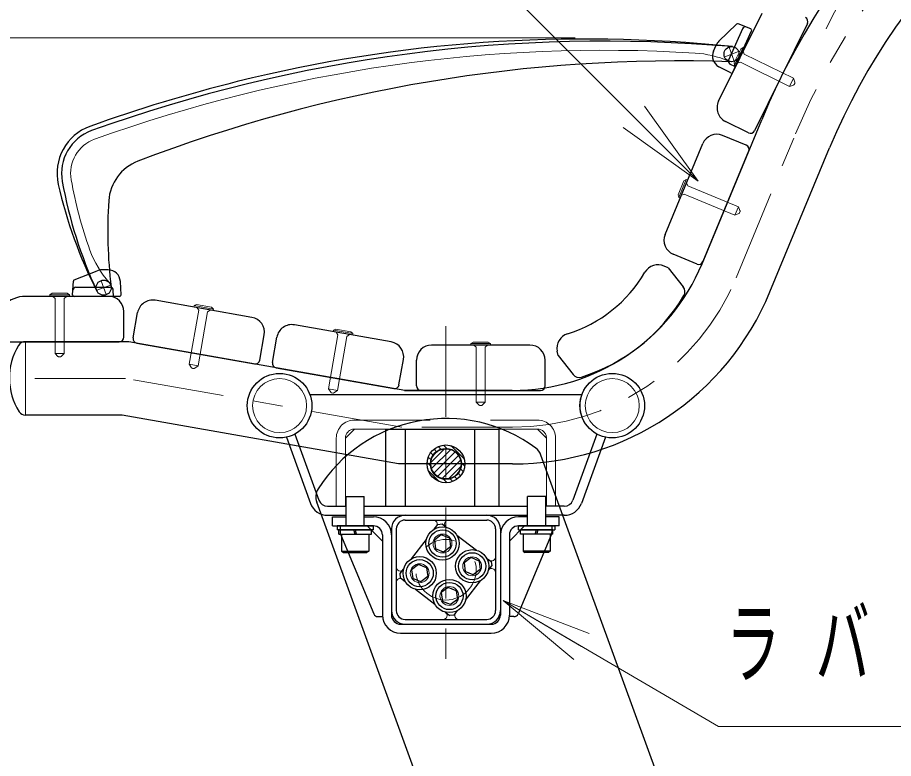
# Model space of a CAD drawing. Units: millimetres on the paper, scale 1:20. Extents: x -365 to 0, y 0 to 257.
# Drawn here: x -139.15 to -110.19, y 115.61 to 140.1 of the extents above; entities that cross this region are included whole.
import ezdxf

# ---------------------------------------------------------------- set-up
doc = ezdxf.new("R2010")
doc.units = ezdxf.units.MM
for name, pattern in [('USER1', [4.5, 2.5, -2]), ('USER2', [6, 3, -1, 1, -1]), ('USER3', [8, 3, -1, 1, -1, 1, -1])]:
    doc.linetypes.add(name, pattern=pattern)
doc.layers.add('LY_1', color=7, linetype='Continuous', lineweight=25)
doc.styles.add('ＭＳ ゴシック', font='')
doc.styles.get('ＭＳ ゴシック').set_extended_font_data('MS Gothic')

msp = doc.modelspace()

# ---------------------------------------------------------------- linework, layer by layer
at = {"layer": 'LY_1'}
for p, q in [((-115.969, 137.333), (-114.532, 140.248)), ((-113.032, 139.899), (-114.778, 136.356)), ((-115.372, 139.877), (-115.96, 139.313)), ((-115.174, 139.729), (-115.64, 138.694)), ((-115.492, 138.291), (-114.876, 139.659)), ((-114.904, 139.726), (-115.319, 139.887)), ((-116.137, 138.99), (-116.047, 139.189)), ((-115.561, 138.267), (-115.955, 138.47)), ((-115.41, 138.473), (-115.593, 138.563)), ((-116.514, 131.961), (-114.543, 136.719)), ((-114.979, 136.288), (-115.741, 136.664)), ((-115.055, 135.875), (-115.84, 136.2)), ((-117.737, 132.927), (-116.493, 135.93)), ((-114.974, 135.679), (-116.485, 132.03)), ((-114.269, 131.031), (-112.298, 135.789)), ((-116.681, 131.949), (-117.466, 132.274)), ((-137.271, 131.424), (-136.516, 131.729)), ((-136.149, 131.758), (-136.367, 131.758)), ((-137.326, 130.935), (-137.302, 131.38)), ((-135.726, 130.935), (-135.749, 131.379)), ((-137.218, 131.183), (-136.083, 131.183)), ((-135.976, 130.883), (-135.983, 131.086)), ((-136.134, 130.883), (-138.884, 130.883)), ((-135.776, 130.883), (-137.276, 130.883)), ((-131.398, 130.187), (-134.598, 130.752)), ((-135.634, 129.533), (-135.634, 130.383)), ((-135.325, 129.509), (-135.178, 130.346)), ((-126.794, 129.376), (-129.994, 129.94)), ((-131.14, 128.771), (-130.992, 129.608)), ((-130.721, 128.697), (-130.574, 129.534)), ((-139.734, 129.383), (-135.784, 129.383)), ((-135.472, 129.383), (-138.884, 129.383)), ((-126.34, 127.773), (-135.472, 129.383)), ((-135.203, 129.335), (-131.313, 128.649)), ((-122.207, 129.273), (-125.457, 129.273)), ((-126.536, 127.959), (-126.388, 128.796)), ((-125.957, 127.923), (-125.957, 128.773)), ((-121.707, 127.923), (-121.707, 128.773)), ((-130.599, 128.524), (-126.709, 127.838)), ((-126.351, 127.773), (-122.782, 127.773)), ((-122.792, 127.773), (-126.34, 127.773)), ((-125.807, 127.773), (-121.857, 127.773)), ((-129.483, 127.642), (-120.484, 127.642)), ((-135.684, 126.953), (-138.884, 126.953)), ((-126.553, 125.343), (-135.684, 126.953)), ((-126.984, 126.495), (-126.984, 123.945)), ((-126.984, 126.495), (-123.234, 126.495)), ((-126.334, 126.495), (-126.334, 123.945)), ((-124.034, 126.495), (-124.034, 123.945)), ((-123.234, 126.495), (-123.234, 123.945)), ((-122.782, 125.343), (-126.553, 125.343)), ((-128.284, 124.27), (-127.684, 124.27)), ((-128.284, 123.295), (-128.284, 124.27)), ((-127.684, 123.295), (-127.684, 124.27)), ((-121.684, 124.27), (-122.284, 124.27)), ((-122.284, 123.295), (-122.284, 124.27)), ((-121.684, 123.295), (-121.684, 124.27)), ((-127.384, 123.295), (-128.584, 123.295)), ((-128.584, 123.295), (-128.584, 123.17)), ((-127.384, 123.17), (-128.584, 123.17)), ((-128.521, 123.17), (-127.446, 123.17)), ((-128.521, 123.02), (-128.521, 123.17)), ((-127.989, 123.02), (-128.029, 123.17)), ((-127.939, 123.02), (-127.979, 123.17)), ((-127.446, 123.02), (-127.446, 123.17)), ((-127.384, 123.17), (-127.384, 123.295)), ((-122.584, 123.295), (-121.384, 123.295)), ((-122.584, 123.17), (-122.584, 123.295)), ((-122.584, 123.17), (-121.384, 123.17)), ((-121.446, 123.17), (-122.521, 123.17)), ((-122.521, 123.02), (-122.521, 123.17)), ((-122.029, 123.02), (-121.989, 123.17)), ((-121.979, 123.02), (-121.939, 123.17)), ((-121.446, 123.02), (-121.446, 123.17)), ((-121.384, 123.295), (-121.384, 123.17)), ((-128.521, 123.02), (-127.446, 123.02)), ((-128.434, 123.02), (-128.434, 122.455)), ((-128.434, 123.02), (-127.534, 123.02)), ((-127.534, 123.02), (-127.534, 122.455)), ((-121.446, 123.02), (-122.521, 123.02)), ((-122.434, 123.02), (-122.434, 122.455)), ((-121.534, 123.02), (-122.434, 123.02)), ((-121.534, 123.02), (-121.534, 122.455)), ((-128.434, 122.455), (-127.534, 122.455)), ((-128.434, 122.455), (-128.373, 122.42)), ((-128.373, 122.42), (-127.594, 122.42)), ((-127.534, 122.455), (-127.594, 122.42)), ((-122.434, 122.455), (-122.373, 122.42)), ((-121.534, 122.455), (-122.434, 122.455)), ((-121.594, 122.42), (-122.373, 122.42)), ((-121.534, 122.455), (-121.594, 122.42))]:
    msp.add_line(p, q, dxfattribs=at)
at = {"layer": 'LY_1', "lineweight": 13}
for p, q in [((-120.71, 139.428), (-150.884, 139.428)), ((-115.45, 138.611), (-115.229, 139.059)), ((-115.439, 138.521), (-115.151, 139.104)), ((-115.151, 139.104), (-115.229, 139.059)), ((-115.151, 139.104), (-115.107, 139.082)), ((-115.451, 138.611), (-115.439, 138.521)), ((-115.439, 138.521), (-115.394, 138.499)), ((-118.416, 137.166), (-116.648, 134.691)), ((-116.648, 134.691), (-118.77, 136.812)), ((-116.648, 134.691), (-119.123, 136.459)), ((-117.303, 134.236), (-117.112, 134.698)), ((-117.286, 134.147), (-117.037, 134.748)), ((-117.037, 134.748), (-117.112, 134.698)), ((-117.037, 134.748), (-116.991, 134.729)), ((-117.303, 134.236), (-117.286, 134.147)), ((-117.286, 134.147), (-117.24, 134.128)), ((-138.084, 130.933), (-138.009, 130.983)), ((-137.434, 130.933), (-138.084, 130.933)), ((-138.084, 130.933), (-138.084, 130.883)), ((-137.509, 130.983), (-138.009, 130.983)), ((-137.509, 130.983), (-137.434, 130.933)), ((-137.434, 130.933), (-137.434, 130.883)), ((-133.309, 130.575), (-133.318, 130.526)), ((-133.309, 130.575), (-133.227, 130.612)), ((-132.669, 130.462), (-133.309, 130.575)), ((-132.734, 130.525), (-133.227, 130.612)), ((-132.734, 130.525), (-132.669, 130.462)), ((-132.669, 130.462), (-132.678, 130.413)), ((-128.705, 129.764), (-128.714, 129.714)), ((-128.705, 129.764), (-128.623, 129.8)), ((-128.065, 129.651), (-128.705, 129.764)), ((-128.13, 129.713), (-128.623, 129.8)), ((-128.13, 129.713), (-128.065, 129.651)), ((-128.065, 129.651), (-128.074, 129.601)), ((-124.157, 129.323), (-124.082, 129.373)), ((-124.157, 129.323), (-124.157, 129.273)), ((-123.507, 129.323), (-124.157, 129.323)), ((-123.582, 129.373), (-124.082, 129.373)), ((-123.582, 129.373), (-123.507, 129.323)), ((-123.507, 129.323), (-123.507, 129.273)), ((-125.404, 125.633), (-125.487, 125.715)), ((-125.482, 125.388), (-125.027, 125.843)), ((-125.458, 125.187), (-124.826, 125.819)), ((-125.38, 125.04), (-124.679, 125.741)), ((-125.295, 125.748), (-125.377, 125.83)), ((-125.149, 125.827), (-125.238, 125.915)), ((-124.952, 125.854), (-125.063, 125.965)), ((-124.38, 125.507), (-124.822, 125.948)), ((-125.476, 125.479), (-125.566, 125.57)), ((-125.265, 124.931), (-124.57, 125.626)), ((-125.11, 124.861), (-124.5, 125.471)), ((-125.488, 125.267), (-125.607, 125.387)), ((-124.894, 124.853), (-124.492, 125.255)), ((-124.413, 125.09), (-124.501, 125.179)), ((-124.364, 125.266), (-124.475, 125.377)), ((-125.205, 124.76), (-125.568, 125.123)), ((-124.942, 124.721), (-125.061, 124.84)), ((-124.758, 124.762), (-124.849, 124.853)), ((-124.613, 124.841), (-124.695, 124.924)), ((-124.498, 124.951), (-124.58, 125.033)), ((-127.684, 124.27), (-127.684, 123.945)), ((-121.684, 123.945), (-121.684, 124.27)), ((-120.75, 118.88), (-123.088, 120.824)), ((-123.088, 120.824), (-120.245, 119.743)), ((-123.088, 120.824), (-120.498, 119.311))]:
    msp.add_line(p, q, dxfattribs=at)
at = {"layer": 'LY_1', "linetype": 'USER2', "lineweight": 13}
for p, q in [((-115.454, 138.66), (-115.623, 139.115)), ((-115.766, 138.803), (-115.311, 138.972)), ((-115.391, 131.496), (-113.421, 136.254)), ((-136.528, 131.086), (-136.073, 131.255)), ((-136.216, 130.943), (-136.385, 131.398)), ((-124.984, 129.899), (-124.984, 118.224)), ((-135.578, 128.168), (-139.418, 128.168)), ((-126.446, 126.558), (-135.578, 128.168)), ((-122.782, 126.558), (-126.446, 126.558))]:
    msp.add_line(p, q, dxfattribs=at)
at = {"layer": 'LY_1', "linetype": 'USER1', "lineweight": 13}
for p, q in [((-115.151, 138.993), (-115.117, 138.892)), ((-115.117, 138.892), (-113.491, 138.091)), ((-115.35, 138.589), (-115.249, 138.623)), ((-115.249, 138.623), (-113.624, 137.822)), ((-113.491, 138.091), (-113.624, 137.822)), ((-113.491, 138.091), (-113.446, 137.96)), ((-113.464, 137.891), (-113.449, 137.922)), ((-113.493, 137.866), (-113.624, 137.822)), ((-117.029, 134.636), (-116.988, 134.538)), ((-116.988, 134.538), (-115.314, 133.845)), ((-117.201, 134.221), (-117.103, 134.261)), ((-117.103, 134.261), (-115.429, 133.568)), ((-115.314, 133.845), (-115.429, 133.568)), ((-115.314, 133.845), (-115.261, 133.717)), ((-115.301, 133.621), (-115.429, 133.568)), ((-115.274, 133.648), (-115.261, 133.679)), ((-137.984, 130.883), (-137.909, 130.808)), ((-137.909, 130.808), (-137.909, 128.995)), ((-137.534, 130.883), (-137.609, 130.808)), ((-137.609, 130.808), (-137.609, 128.995)), ((-133.159, 130.422), (-133.473, 128.637)), ((-133.22, 130.509), (-133.159, 130.422)), ((-132.863, 130.37), (-133.178, 128.585)), ((-132.776, 130.431), (-132.863, 130.37)), ((-128.555, 129.61), (-128.869, 127.825)), ((-128.616, 129.697), (-128.555, 129.61)), ((-128.259, 129.558), (-128.574, 127.773)), ((-128.172, 129.619), (-128.259, 129.558)), ((-124.057, 129.273), (-123.982, 129.198)), ((-123.982, 129.198), (-123.982, 127.385)), ((-123.607, 129.273), (-123.682, 129.198)), ((-123.682, 129.198), (-123.682, 127.385)), ((-137.909, 128.995), (-137.609, 128.995)), ((-137.909, 128.995), (-137.811, 128.897)), ((-137.707, 128.897), (-137.609, 128.995)), ((-137.742, 128.883), (-137.775, 128.883)), ((-133.473, 128.637), (-133.394, 128.524)), ((-133.473, 128.637), (-133.178, 128.585)), ((-133.329, 128.497), (-133.362, 128.503)), ((-133.291, 128.505), (-133.178, 128.585)), ((-128.869, 127.825), (-128.79, 127.712)), ((-128.869, 127.825), (-128.574, 127.773)), ((-128.687, 127.694), (-128.574, 127.773)), ((-128.725, 127.685), (-128.758, 127.691)), ((-123.982, 127.385), (-123.884, 127.287)), ((-123.982, 127.385), (-123.682, 127.385)), ((-123.815, 127.273), (-123.849, 127.273)), ((-123.78, 127.287), (-123.682, 127.385)), ((-128.009, 126.795), (-121.959, 126.795)), ((-128.609, 126.195), (-128.609, 123.945)), ((-128.309, 126.195), (-128.309, 123.945)), ((-121.659, 126.195), (-121.659, 123.945)), ((-121.359, 126.195), (-121.359, 123.945))]:
    msp.add_line(p, q, dxfattribs=at)
at = {"layer": 'LY_1', "color": 21}
for p, q in [((-117.633, 131.82), (-117.766, 131.88)), ((-117.633, 131.82), (-117.136, 131.194)), ((-121.273, 128.925), (-121.302, 129.068)), ((-121.273, 128.925), (-120.775, 128.299))]:
    msp.add_line(p, q, dxfattribs=at)
at = {"layer": 'LY_1', "linetype": 'USER3', "lineweight": 13}
msp.add_line((-138.884, 126.953), (-138.884, 129.382), dxfattribs=at)
at = {"layer": 'LY_1', "color": 131}
for p, q in [((-129.977, 126.33), (-129.181, 124.142)), ((-119.99, 126.33), (-120.787, 124.142)), ((-130.258, 126.226), (-129.462, 124.039)), ((-119.709, 126.226), (-120.505, 124.039)), ((-128.899, 123.945), (-128.284, 123.945)), ((-127.684, 123.945), (-122.284, 123.945)), ((-121.069, 123.945), (-121.684, 123.945)), ((-128.899, 123.645), (-128.284, 123.645)), ((-127.684, 123.645), (-122.284, 123.645)), ((-126.334, 123.485), (-123.634, 123.485)), ((-121.069, 123.645), (-121.684, 123.645)), ((-126.784, 123.195), (-126.784, 120.345)), ((-126.624, 123.195), (-126.624, 120.495)), ((-125.369, 123.191), (-125.252, 123.343)), ((-125.252, 123.343), (-125.112, 123.361)), ((-125.112, 123.361), (-124.96, 123.245)), ((-123.344, 123.195), (-123.344, 120.495)), ((-123.184, 123.195), (-123.184, 120.345)), ((-126.122, 122.209), (-125.63, 122.85)), ((-125.136, 122.998), (-125.365, 122.823)), ((-125.365, 122.823), (-125.327, 122.536)), ((-124.869, 122.888), (-125.136, 122.998)), ((-124.869, 122.888), (-124.831, 122.602)), ((-124.619, 122.983), (-123.978, 122.491)), ((-125.06, 122.426), (-125.327, 122.536)), ((-124.831, 122.602), (-125.06, 122.426)), ((-124.154, 122.245), (-124.383, 122.069)), ((-123.887, 122.134), (-124.154, 122.245)), ((-123.637, 122.23), (-123.486, 122.113)), ((-125.889, 122.017), (-126.118, 121.841)), ((-125.622, 121.906), (-125.889, 122.017)), ((-124.383, 122.069), (-124.345, 121.783)), ((-123.887, 122.134), (-123.849, 121.848)), ((-123.584, 121.821), (-123.467, 121.973)), ((-123.486, 122.113), (-123.467, 121.973)), ((-126.5, 121.716), (-126.384, 121.868)), ((-126.482, 121.576), (-126.5, 121.716)), ((-126.118, 121.841), (-126.08, 121.555)), ((-125.622, 121.906), (-125.585, 121.62)), ((-124.078, 121.673), (-124.345, 121.783)), ((-123.849, 121.848), (-124.078, 121.673)), ((-126.482, 121.576), (-126.33, 121.459)), ((-125.814, 121.444), (-126.08, 121.555)), ((-125.585, 121.62), (-125.814, 121.444)), ((-124.337, 120.839), (-123.845, 121.48)), ((-125.989, 121.198), (-125.348, 120.706)), ((-124.907, 121.263), (-125.136, 121.088)), ((-125.136, 121.088), (-125.099, 120.801)), ((-124.64, 121.153), (-124.907, 121.263)), ((-124.64, 121.153), (-124.603, 120.867)), ((-124.832, 120.691), (-125.099, 120.801)), ((-124.603, 120.867), (-124.832, 120.691)), ((-124.715, 120.347), (-124.599, 120.498)), ((-126.334, 120.205), (-123.634, 120.205)), ((-125.007, 120.445), (-124.855, 120.328)), ((-124.715, 120.347), (-124.855, 120.328))]:
    msp.add_line(p, q, dxfattribs=at)
at = {"layer": 'LY_1', "color": 131, "linetype": 'USER1', "lineweight": 13}
for p, q in [((-128.009, 126.495), (-128.309, 126.195)), ((-128.009, 126.495), (-121.959, 126.495)), ((-121.959, 126.495), (-121.659, 126.195))]:
    msp.add_line(p, q, dxfattribs=at)
at = {"layer": 'LY_1', "color": 2}
for p, q in [((-114.519, 105.52), (-121.841, 125.636)), ((-122.501, 105.52), (-129.256, 124.08))]:
    msp.add_line(p, q, dxfattribs=at)
at = {"layer": 'LY_1', "color": 4}
for p, q in [((-128.734, 123.595), (-128.284, 123.595)), ((-128.734, 123.295), (-128.734, 123.595)), ((-127.684, 123.595), (-127.384, 123.595)), ((-122.284, 123.595), (-122.584, 123.595)), ((-121.234, 123.595), (-121.684, 123.595)), ((-121.234, 123.295), (-121.234, 123.595)), ((-128.734, 123.295), (-127.384, 123.295)), ((-128.484, 123.295), (-128.484, 123.075)), ((-127.584, 123.295), (-127.084, 122.795)), ((-122.384, 123.295), (-122.884, 122.795)), ((-121.234, 123.295), (-122.584, 123.295)), ((-121.484, 123.295), (-121.484, 123.075)), ((-128.472, 123.017), (-127.372, 120.387)), ((-127.084, 122.995), (-127.084, 120.345)), ((-122.884, 123.045), (-122.884, 120.345)), ((-121.495, 123.017), (-122.595, 120.387)), ((-127.234, 120.295), (-127.084, 120.295)), ((-122.734, 120.295), (-122.884, 120.295)), ((-126.484, 120.045), (-123.484, 120.045)), ((-126.484, 119.745), (-123.484, 119.745))]:
    msp.add_line(p, q, dxfattribs=at)
at = {"layer": 'LY_1', "lineweight": 13}
for points in [[(-116.648, 134.691), (-142.061, 160.104), (-175.309, 160.104)], [(-123.088, 120.824), (-115.973, 116.669), (-91.721, 116.669)]]:
    msp.add_lwpolyline(points, dxfattribs=at)
at = {"layer": 'LY_1'}
for centre, radius in [((-115.539, 138.888), 0.25), ((-136.301, 131.17), 0.25), ((-130.484, 127.27), 1.067), ((-119.484, 127.27), 1.067), ((-124.984, 125.345), 0.625), ((-124.984, 125.345), 0.512), ((-124.984, 125.345), 0.51), ((-124.984, 125.345), 0.5)]:
    msp.add_circle(centre, radius, dxfattribs=at)
at = {"layer": 'LY_1', "lineweight": 13}
for centre, radius in [((-130.484, 127.27), 1.067), ((-119.483, 127.27), 1.067), ((-130.484, 127.27), 0.892), ((-119.484, 127.27), 0.892), ((-125.098, 122.712), 0.312), ((-124.116, 121.959), 0.312), ((-125.851, 121.73), 0.312), ((-124.869, 120.977), 0.312)]:
    msp.add_circle(centre, radius, dxfattribs=at)
at = {"layer": 'LY_1', "color": 131}
for centre, radius in [((-125.098, 122.712), 0.55), ((-125.098, 122.712), 0.45), ((-125.851, 121.73), 0.55), ((-124.116, 121.959), 0.55), ((-124.116, 121.959), 0.45), ((-125.851, 121.73), 0.45), ((-124.869, 120.977), 0.55), ((-124.869, 120.977), 0.45)]:
    msp.add_circle(centre, radius, dxfattribs=at)
at = {"layer": 'LY_1', "linetype": 'USER2', "lineweight": 13}
msp.add_circle((-124.984, 121.845), 1, dxfattribs=at)
at = {"layer": 'LY_1'}
for centre, radius, start, end in [((-92.633, 127.643), 23.715, 109.0433, 157.5), ((-92.633, 127.643), 21.285, 108.7326, 157.5), ((-113.166, 139.965), 0.15, 333.7623, 63.7623), ((-115.337, 139.841), 0.05, 68.7623, 133.792), ((-115.083, 139.688), 0.1, 68.7623, 155.7623), ((-114.922, 139.679), 0.05, 335.7623, 68.7623), ((-120.403, 91.889), 47.5, 84.0906, 103.9867), ((-119.763, 89.317), 50, 85.1293, 109.803), ((-115.683, 139.025), 0.4, 133.792, 155.7623), ((-115.772, 138.826), 0.4, 155.7623, 242.7623), ((-117.255, 88.667), 50, 88.0423, 110.9994), ((-115.548, 138.653), 0.1, 155.7623, 243.7623), ((-115.538, 138.311), 0.05, 242.7623, 335.7623), ((-119.763, 89.317), 50.15, 103.9867, 109.803), ((-115.52, 137.112), 0.5, 153.7623, 243.7623), ((-136.194, 134.949), 1.65, 109.803, 192.7503), ((-136.194, 134.949), 1.5, 109.803, 190.2666), ((-136.194, 134.949), 1.5, 109.803, 190.2666), ((-116.031, 135.739), 0.5, 67.5, 157.5), ((-114.913, 136.422), 0.15, 243.7623, 333.7623), ((-115.112, 135.737), 0.15, 337.5, 67.5), ((-134.636, 133.946), 1.5, 110.9994, 176.1604), ((-123.173, 137.896), 15, 192.7503, 207.1266), ((-122.91, 137.355), 15, 190.2666, 204.7921), ((-121.166, 133.042), 15, 176.1604, 187.0497), ((-117.275, 132.736), 0.5, 157.5, 247.5), ((-122.782, 134.558), 6.785, 270, 337.5), ((-116.624, 132.087), 0.15, 247.5, 337.5), ((-136.367, 131.358), 0.4, 90, 111.9703), ((-136.149, 131.358), 0.4, 3, 90), ((-137.253, 131.378), 0.05, 111.9703, 177), ((-137.276, 130.933), 0.05, 177, 270), ((-137.218, 131.083), 0.1, 90, 177), ((-136.083, 131.083), 0.1, 2, 90), ((-135.776, 130.933), 0.05, 270, 3), ((-122.782, 134.558), 9.215, 270, 337.5), ((-138.884, 129.883), 1, 90, 180), ((-136.134, 130.383), 0.5, 0, 90), ((-134.685, 130.259), 0.5, 80, 170), ((-131.484, 129.695), 0.5, 350, 80), ((-130.081, 129.448), 0.5, 80, 170), ((-135.784, 129.533), 0.15, 270, 0), ((-135.177, 129.483), 0.15, 170, 260), ((-137.337, 128.183), 2.081, 148.731, 212.3478), ((-138.902, 129.133), 0.25, 85.8316, 148.731), ((-126.881, 128.883), 0.5, 350, 80), ((-125.457, 128.773), 0.5, 90, 180), ((-122.207, 128.773), 0.5, 0, 90), ((-131.287, 128.797), 0.15, 260, 350), ((-130.573, 128.671), 0.15, 170, 260), ((-126.683, 127.985), 0.15, 260, 350), ((-125.807, 127.923), 0.15, 180, 270), ((-121.857, 127.923), 0.15, 270, 0), ((-138.884, 127.203), 0.25, 212.3478, 270)]:
    msp.add_arc(centre, radius, start, end, dxfattribs=at)
at = {"layer": 'LY_1', "linetype": 'USER3', "lineweight": 13}
msp.add_arc((-93.262, 130.441), 21.285, 113.7326, 155.4922, dxfattribs=at)
at = {"layer": 'LY_1', "linetype": 'USER2', "lineweight": 13}
for centre, radius, start, end in [((-92.633, 127.643), 22.5, 107.5318, 157.5), ((-122.782, 134.558), 8, 270, 337.5)]:
    msp.add_arc(centre, radius, start, end, dxfattribs=at)
at = {"layer": 'LY_1', "lineweight": 13}
for centre, radius, start, end in [((-119.763, 89.317), 49.7, 86.5193, 109.803), ((-116.943, 135.682), 3.25, 66.3494, 86.5193), ((-136.194, 134.949), 1.2, 109.803, 190.2666), ((-122.91, 137.355), 14.7, 190.2666, 199.6488), ((-133.694, 133.505), 3.25, 199.6488, 221.846)]:
    msp.add_arc(centre, radius, start, end, dxfattribs=at)
at = {"layer": 'LY_1', "linetype": 'USER1', "lineweight": 13}
for centre, radius, start, end in [((-113.509, 137.914), 0.05, 288.7623, 333.7623), ((-113.494, 137.944), 0.05, 333.7623, 18.7623), ((-115.32, 133.667), 0.05, 292.5, 337.5), ((-115.307, 133.698), 0.05, 337.5, 22.5), ((-137.775, 128.933), 0.05, 225, 270), ((-137.742, 128.933), 0.05, 270, 315), ((-133.353, 128.552), 0.05, 215, 260), ((-133.32, 128.546), 0.05, 260, 305), ((-128.749, 127.74), 0.05, 215, 260), ((-128.716, 127.735), 0.05, 260, 305), ((-123.849, 127.323), 0.05, 225, 270), ((-123.815, 127.323), 0.05, 270, 315), ((-128.009, 126.195), 0.6, 90, 180), ((-121.959, 126.195), 0.6, 0, 90), ((-128.009, 126.195), 0.3, 90, 180)]:
    msp.add_arc(centre, radius, start, end, dxfattribs=at)
at = {"layer": 'LY_1', "color": 21}
for centre, radius, start, end in [((-117.974, 131.425), 0.5, 65.4997, 149.7605), ((-122.294, 133.943), 4.5, 287.2389, 329.7605), ((-117.331, 131.038), 0.25, 329.6536, 38.4997), ((-122.294, 133.943), 6, 287.3464, 329.6536), ((-120.812, 129.168), 0.5, 107.2389, 191.4998), ((-120.579, 128.455), 0.25, 218.4997, 287.3464)]:
    msp.add_arc(centre, radius, start, end, dxfattribs=at)
at = {"layer": 'LY_1', "color": 2}
for centre, radius, start, end in [((-124.984, 121.845), 5, 53.5573, 147.6699), ((-122.311, 125.465), 0.5, 20, 53.5573), ((-128.786, 124.251), 0.5, 147.6699, 200)]:
    msp.add_arc(centre, radius, start, end, dxfattribs=at)
at = {"layer": 'LY_1', "color": 131, "linetype": 'USER1', "lineweight": 13}
msp.add_arc((-121.959, 126.195), 0.3, 0, 90, dxfattribs=at)
at = {"layer": 'LY_1', "color": 131}
for centre, radius, start, end in [((-128.899, 124.245), 0.6, 200, 270), ((-128.899, 124.245), 0.3, 200, 270), ((-121.069, 124.245), 0.3, 270, 340), ((-121.069, 124.245), 0.6, 270, 340), ((-126.334, 123.195), 0.45, 90, 180), ((-126.334, 123.195), 0.29, 90, 180), ((-123.634, 123.195), 0.45, 0, 90), ((-123.634, 123.195), 0.29, 0, 90), ((-126.334, 120.495), 0.45, 180, 270), ((-126.334, 120.495), 0.29, 180, 270), ((-123.634, 120.495), 0.45, 270, 0), ((-123.634, 120.495), 0.29, 270, 0)]:
    msp.add_arc(centre, radius, start, end, dxfattribs=at)
at = {"layer": 'LY_1', "color": 4}
for centre, radius, start, end in [((-127.384, 122.995), 0.6, 0, 90), ((-122.584, 122.995), 0.6, 90, 180), ((-127.384, 122.995), 0.3, 0, 90), ((-122.584, 122.995), 0.3, 90, 180), ((-128.334, 123.075), 0.15, 180, 202.6938), ((-121.634, 123.075), 0.15, 337.3062, 0), ((-127.234, 120.445), 0.15, 202.6938, 270), ((-126.484, 120.345), 0.6, 180, 270), ((-126.484, 120.345), 0.3, 180, 270), ((-123.484, 120.345), 0.6, 270, 0), ((-123.484, 120.345), 0.3, 270, 0), ((-122.734, 120.445), 0.15, 270, 337.3062)]:
    msp.add_arc(centre, radius, start, end, dxfattribs=at)
at = {"layer": 'LY_1', "color": 131, "lineweight": 13}
for centre, start, end in [((-125.401, 123.358), 322.5, 90), ((-124.899, 123.358), 90, 232.5), ((-123.471, 122.262), 232.5, 0), ((-126.497, 121.929), 180, 322.5), ((-123.471, 121.76), 0, 142.5), ((-126.497, 121.427), 52.5, 180), ((-125.069, 120.332), 270, 52.5), ((-124.567, 120.332), 142.5, 270)]:
    msp.add_arc(centre, 0.127, start, end, dxfattribs=at)

# ---------------------------------------------------------------- texts
at = {"layer": 'LY_1', "insert": (-115.721, 119.319), "char_height": 2.199, "attachment_point": 4, "style": 'ＭＳ ゴシック'}
msp.add_mtext('\\T1.64;\\W0.6;ラバースプリング', dxfattribs=at)

doc.saveas('drawing.dxf')
